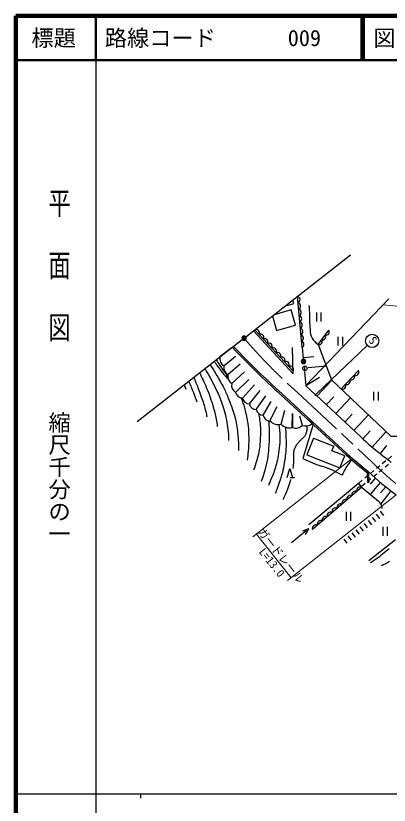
# Model space of a CAD drawing. Units: millimetres, scale not verified. Extents: x 40000 to 680000, y 20000 to 380000.
# Drawn here: x 40000 to 123944, y 202409 to 380000 of the extents above; entities that cross this region are included whole.
import ezdxf
from ezdxf.enums import TextEntityAlignment as Align

# ---------------------------------------------------------------- set-up
doc = ezdxf.new("R2010")
doc.units = ezdxf.units.MM
doc.header["$LTSCALE"] = 1000
doc.header["$PDMODE"] = 32
doc.header["$PDSIZE"] = 500
doc.linetypes.add('CHAIN', pattern=[18.5, 12, -1.5, 3.5, -1.5])
for name, color, linetype, lineweight in [('M-BGD', 7, 'Continuous', 25), ('M-BMK', 2, 'CHAIN', 13), ('M-BMK-SRVR', 3, 'Continuous', 25), ('M-STR-HTXT', 7, 'Continuous', 13), ('M-STR-STRC', 7, 'Continuous', 25), ('M-TTL', 2, 'Continuous', 140), ('M-TTL-BAND', 7, 'Continuous', 25), ('M-TTL-LINE', 7, 'Continuous', 50)]:
    doc.layers.add(name, color=color, linetype=linetype, lineweight=lineweight)
doc.layers.add('M-OTRS', color=6, linetype='Continuous')
doc.layers.add('M-TTL-TXT', color=7, linetype='Continuous')
doc.styles.add('@ＭＳ ゴシック', font='')
doc.styles.add('ＭＳ ゴシック', font='')
doc.styles.get('@ＭＳ ゴシック').set_extended_font_data('@MS Gothic')
doc.styles.get('ＭＳ ゴシック').set_extended_font_data('MS Gothic')

msp = doc.modelspace()

# ---------------------------------------------------------------- hatches: boundary and pattern name
at = {"layer": 'M-BGD'}
for points in [[(105175, 302242, 1), (104175, 302242, 1)], [(107534, 294723, 1), (107234, 294723, 1)]]:
    msp.add_hatch(color=256, dxfattribs=at).paths.add_polyline_path(points)
at = {"layer": 'M-BMK-SRVR'}
msp.add_hatch(color=256, dxfattribs=at).paths.add_polyline_path([(91814, 307488, 0.41421), (91314, 307988, 0.41421), (90814, 307488, 1)])

# ---------------------------------------------------------------- linework, layer by layer
at = {"layer": 'M-BGD'}
for p, q in [((104351, 305382), (103340, 316899)), ((107571, 313219), (107571, 311219)), ((108571, 313219), (108571, 311219)), ((102360, 299479), (93418, 309135)), ((102340, 300089), (93734, 309382)), ((107961, 306056), (110342, 309287)), ((112408, 307808), (112408, 305808)), ((113408, 307808), (113408, 305808)), ((88408, 305214), (85887, 303242)), ((102360, 299479), (102167, 305382)), ((104351, 305382), (104595, 302853)), ((86770, 301254), (89406, 303455)), ((107028, 303286), (104576, 303049)), ((104675, 302242), (104676, 302243)), ((87654, 299266), (90405, 301695)), ((105001, 300182), (105001, 301182)), ((105001, 300682), (105001, 300682)), ((109811, 301195), (105709, 300799)), ((113113, 296082), (117024, 300187)), ((88538, 297277), (91403, 299936)), ((104875, 299952), (105182, 296771)), ((105179, 296805), (108304, 298695)), ((77880, 296976), (78218, 296022)), ((89422, 295287), (92402, 298177)), ((92402, 298177), (89422, 295287)), ((90969, 293997), (93663, 296945)), ((105182, 296775), (107274, 294825)), ((107678, 294450), (111015, 298032)), ((92514, 292707), (94923, 295713)), ((99813, 295014), (114505, 281475)), ((120442, 295428), (120442, 293428)), ((121442, 295428), (121442, 293428)), ((94056, 291417), (96184, 294482)), ((95597, 290126), (97445, 293250)), ((99577, 294756), (114271, 281215)), ((107494, 294621), (117475, 285321)), ((109801, 292471), (111461, 294253)), ((111924, 290493), (115226, 294036)), ((97136, 288835), (98705, 292019)), ((98705, 292019), (97137, 288869)), ((99634, 288126), (100464, 291276)), ((102120, 287370), (102222, 290534)), ((102222, 290534), (102179, 287370)), ((104428, 287866), (103866, 289911)), ((113956, 288600), (115601, 290366)), ((115987, 286707), (119268, 290229)), ((106852, 288052), (104515, 280406)), ((106610, 288275), (105511, 289288)), ((118035, 284839), (119643, 286601)), ((120084, 282970), (123268, 286462)), ((106946, 284982), (105463, 281242)), ((106946, 284982), (111469, 283189)), ((111062, 282162), (111469, 283189)), ((123368, 283343), (121927, 281502)), ((105463, 281242), (112869, 278306)), ((113945, 281019), (111062, 282162)), ((112869, 278306), (113945, 281019)), ((124465, 280924), (123692, 280288)), ((123152, 279844), (122379, 279208)), ((123787, 279071), (123015, 278436)), ((118964, 277231), (119046, 275097)), ((119308, 277404), (119395, 275110)), ((120526, 277684), (119753, 277048)), ((121839, 278764), (121066, 278128)), ((122474, 277991), (121702, 277356)), ((101674, 276141), (102674, 276141)), ((117900, 275524), (117033, 274811)), ((119213, 276604), (118441, 275969)), ((119848, 275832), (119076, 275196)), ((119717, 274633), (120890, 275968)), ((121161, 276911), (120389, 276276)), ((117033, 274811), (105869, 265511)), ((117799, 273928), (106696, 264447)), ((117033, 274811), (117668, 274039)), ((118535, 274752), (117668, 274039)), ((117668, 274039), (121501, 270806)), ((119046, 275097), (119395, 275110)), ((119745, 272287), (122023, 274994)), ((122024, 272666), (123152, 274064)), ((122116, 270186), (124365, 273108)), ((114280, 268387), (114280, 266387)), ((115280, 268387), (115280, 266387)), ((121942, 268566), (122671, 267613)), ((119199, 266469), (119928, 265516)), ((120114, 267168), (120843, 266215)), ((121028, 267867), (121757, 266914)), ((117371, 265071), (118100, 264118)), ((118285, 265770), (119014, 264817)), ((122478, 264999), (122478, 262999)), ((123478, 264999), (123478, 262999)), ((105831, 264591), (102012, 261399)), ((105831, 264591), (104420, 264080)), ((105831, 264591), (105078, 263293)), ((114628, 262975), (115357, 262021)), ((115543, 263674), (116271, 262720)), ((116457, 264372), (117186, 263419)), ((113714, 262276), (114443, 261322)), ((125378, 262115), (119350, 257399))]:
    msp.add_line(p, q, dxfattribs=at)
for points in [[(100517, 314690), (102494, 315285), (102262, 316056)], [(105867, 314846), (105916, 314471), (105956, 314081), (105988, 313677), (106014, 313260), (106037, 312829), (106050, 312384), (106051, 311924), (106051, 311451), (106059, 310969), (106085, 310482), (106115, 309975), (106143, 309447), (106189, 308918), (106276, 308409), (106425, 307939), (106634, 307507), (106887, 307099), (107190, 306718), (107547, 306369), (107961, 306056)], [(97698, 312484), (98583, 309237), (102859, 310403), (101928, 313817), (98050, 312759)], [(107961, 306056), (110993, 298089), (124335, 285458), (125744, 285458)], [(84627, 302255), (84799, 301988), (84983, 301713), (85175, 301434), (85375, 301152), (85582, 300868), (85799, 300577), (86028, 300277), (86263, 299978), (86495, 299687), (86719, 299412), (86935, 299152), (87147, 298901), (87356, 298661), (87558, 298434), (87753, 298222)], [(85054, 302590), (85111, 302492), (85235, 302300), (85412, 302032), (85631, 301707), (85878, 301343), (86238, 300819), (86718, 300122), (87193, 299434), (87537, 298938), (87625, 298816)], [(82490, 300583), (82589, 300442), (82703, 300268), (82831, 300064), (82972, 299832), (83122, 299575), (83289, 299285), (83472, 298958), (83665, 298610), (83858, 298254), (84044, 297905), (84223, 297562), (84400, 297218), (84575, 296869), (84750, 296516), (85280, 295430), (85458, 295058), (85631, 294678), (85798, 294286), (85957, 293888), (86110, 293483), (86258, 293068), (86403, 292635), (86547, 292179), (86691, 291694), (86834, 291183), (86974, 290657), (87105, 290123), (87226, 289593), (87336, 289062), (87439, 288523), (87533, 287982), (87615, 287447), (87684, 286925), (87739, 286413), (87784, 285908), (87816, 285412), (87836, 284925), (87843, 284448)], [(83698, 301529), (83869, 301247), (84410, 300358), (84598, 300048), (84791, 299731), (84989, 299405), (85191, 299074), (85393, 298736), (85593, 298395), (85795, 298043), (86001, 297679), (86205, 297314), (86401, 296956), (86582, 296616), (86745, 296299), (86894, 295999), (87034, 295708), (87170, 295414), (87307, 295109), (87442, 294801), (87571, 294495), (87699, 294180), (87832, 293845), (87973, 293478), (88128, 293064), (88295, 292612), (88465, 292142), (88629, 291677), (88778, 291238), (88912, 290832), (89037, 290447), (89153, 290068), (89260, 289684), (89360, 289283), (89450, 288866), (89531, 288442), (89604, 288007), (89672, 287558), (89738, 287091), (89804, 286597), (89867, 286076), (89926, 285546), (89976, 285021), (90015, 284520), (90044, 284038), (90063, 283566), (90074, 283107), (90074, 282663), (90064, 282239)], [(79954, 298599), (80041, 298475), (80165, 298235), (80322, 297892), (80505, 297458), (80710, 296946), (80825, 296649), (80954, 296313), (81094, 295945), (81242, 295552), (81393, 295143), (81545, 294725), (81694, 294307), (81837, 293895), (81970, 293498), (82090, 293124), (82202, 292764), (82309, 292405), (82413, 292048), (82511, 291695), (82605, 291347), (82692, 291006), (82772, 290674), (82844, 290352), (82908, 290042), (82964, 289745)], [(81334, 299679), (81417, 299496), (81519, 299274), (81776, 298721), (81927, 298395), (82097, 298029), (82290, 297622), (82495, 297185), (82702, 296725), (82904, 296253), (83105, 295753), (83310, 295219), (83513, 294674), (83706, 294138), (83881, 293632), (84039, 293157), (84183, 292697), (84314, 292253), (84435, 291827), (84547, 291418), (84645, 291036), (84730, 290681), (84806, 290339), (84879, 289993), (84952, 289629), (85027, 289248), (85098, 288862), (85168, 288465), (85237, 288057), (85306, 287633)], [(78881, 297759), (78975, 297572), (79082, 297342), (79199, 297076), (79324, 296779), (79455, 296459), (79600, 296093), (79759, 295677), (79922, 295245), (80334, 294141), (80444, 293843), (80542, 293574), (80626, 293342), (80693, 293152)], [(90579, 294055), (90724, 293755), (90862, 293436), (90994, 293099), (91120, 292746), (91239, 292379), (91353, 291992), (91459, 291585), (91560, 291164), (91657, 290739), (91751, 290315), (91846, 289905), (91940, 289504), (92029, 289094), (92110, 288656), (92178, 288173), (92233, 287624), (92278, 287022), (92313, 286396), (92338, 285775), (92354, 285188), (92361, 284642), (92358, 284115), (92346, 283600), (92324, 283091), (92292, 282579), (92251, 282065), (92200, 281555), (92140, 281047), (92070, 280540), (91990, 280031)], [(94541, 290561), (94623, 290225), (94697, 289870), (94764, 289496), (94823, 289101), (94874, 288684), (94917, 288248), (94954, 287795), (94982, 287319), (94999, 286812), (95002, 286268), (94992, 285665), (94971, 285007), (94937, 284328), (94889, 283659), (94825, 283034), (94745, 282459), (94650, 281912), (94540, 281383), (94418, 280864), (94285, 280345), (94141, 279828), (93984, 279319), (93816, 278815), (93636, 278315), (93444, 277818)], [(96803, 288882), (96862, 288328), (96910, 287793), (96947, 287274), (96974, 286765), (96990, 286263), (96995, 285781), (96988, 285323), (96970, 284868), (96945, 284395), (96879, 283331), (96841, 282745), (96793, 282139), (96731, 281524), (96650, 280911), (96547, 280290), (96423, 279653), (96286, 279016), (96141, 278395), (95992, 277806), (95839, 277247), (95680, 276707), (95514, 276189), (95342, 275697), (95167, 275234)], [(99128, 288058), (99167, 287805), (99206, 287535), (99242, 287246), (99274, 286936), (99301, 286602), (99327, 286251), (99354, 285886), (99374, 285496), (99381, 285068), (99370, 284591), (99338, 284040), (99289, 283419), (99227, 282772), (99156, 282139), (99079, 281562), (98996, 281048), (98905, 280568), (98806, 280114), (98702, 279675), (98594, 279240), (98482, 278809), (98364, 278387), (98242, 277978), (98117, 277584), (97991, 277208), (97860, 276850), (97723, 276507), (97586, 276181), (97204, 275301), (97089, 275042), (96978, 274798), (96873, 274572), (96774, 274362)], [(105440, 287737), (105456, 287588), (105464, 287431), (105464, 287269), (105455, 287103), (105439, 286934), (105414, 286757), (105379, 286571), (105338, 286385), (105290, 286205), (105238, 286040), (105179, 285889), (105114, 285747), (105044, 285615), (104971, 285493), (104898, 285381), (104826, 285283), (104753, 285200), (104677, 285124), (104599, 285050), (104517, 284972), (104432, 284895), (104346, 284822), (104255, 284747), (104158, 284663), (104052, 284563), (103932, 284442), (103799, 284305), (103661, 284158), (103529, 284011), (103411, 283871), (103311, 283744), (103222, 283624), (103140, 283503), (103060, 283373), (102976, 283224), (102884, 283055), (102788, 282871), (102693, 282676), (102608, 282474), (102540, 282268), (102489, 282058), (102452, 281841), (102426, 281618), (102408, 281393), (102397, 281168), (102399, 280953), (102416, 280747), (102437, 280534), (102452, 280297), (102450, 280022), (102433, 279708), (102407, 279369), (102370, 278999), (102321, 278597), (102257, 278158)], [(100596, 287481), (100631, 287215), (100662, 286888), (100690, 286506), (100712, 286077), (100729, 285606), (100743, 285072), (100754, 284469), (100759, 283833), (100753, 283196), (100733, 282594), (100697, 282029), (100648, 281479), (100588, 280938), (100519, 280404), (100442, 279870), (100361, 279345), (100274, 278830), (100178, 278317), (100065, 277793), (99932, 277250), (99766, 276660), (99571, 276033), (99364, 275404), (99163, 274813), (98986, 274297), (98829, 273851), (98682, 273450), (98547, 273101), (98429, 272812), (98331, 272591)], [(100974, 276141), (101574, 278141), (102174, 276141)], [(101779, 275671), (101670, 275281), (101537, 274856), (101385, 274410), (101221, 273953), (101051, 273498), (100827, 272933), (100545, 272249), (100276, 271616), (100092, 271200), (100063, 271169)], [(123946, 260055), (123545, 259759), (123168, 259465), (122808, 259172), (122455, 258880), (122097, 258590), (121726, 258303), (121341, 258020), (120950, 257738), (120550, 257459), (120141, 257183), (119719, 256910)], [(124042, 257246), (123812, 257113), (123542, 256963), (123249, 256806), (122928, 256640), (122574, 256461), (122183, 256267)]]:
    msp.add_lwpolyline(points, dxfattribs=at)
for points in [[(105175, 302242, 1), (104175, 302242, 1)], [(107534, 294723, 1), (107234, 294723, 1)]]:
    msp.add_lwpolyline(points, format="xyb", close=True, dxfattribs=at)
msp.add_circle((105001, 300682), 500, dxfattribs=at)
for centre, radius, start, end in [((103132, 316155), 772, 295.65382, 74.37784), ((103259, 314716), 772, 295.65382, 74.37784), ((103385, 313276), 772, 295.65382, 74.37784), ((103511, 311836), 772, 295.65382, 74.37784), ((103638, 310397), 772, 295.65382, 74.37784), ((94032, 308699), 745, 332.00627, 113.59431), ((103764, 308957), 772, 295.65382, 74.37784), ((109786, 308865), 697, 250.0556, 37.1757), ((94989, 307667), 745, 332.00627, 113.59431), ((95945, 306634), 745, 332.00627, 113.59431), ((103891, 307517), 772, 295.65382, 74.37784), ((108993, 307788), 697, 250.0556, 37.1757), ((227537, 436632), 190706, 223.38619, 227.95288), ((96901, 305602), 745, 332.00627, 113.59431), ((104017, 306078), 772, 295.65382, 74.37784), ((108199, 306711), 697, 250.0556, 37.1757), ((227537, 436632), 191056, 223.37638, 227.95232), ((97857, 304569), 745, 332.00627, 113.59431), ((98813, 303536), 745, 332.00627, 113.59431), ((87761, 302884), 1908, 169.2081, 238.70691), ((99769, 302504), 745, 332.00627, 113.59431), ((100726, 301471), 745, 332.00627, 113.59431), ((88658, 300903), 1920, 169.45403, 238.46387), ((101682, 300439), 745, 332.00627, 113.59431), ((116353, 299848), 752, 245.98499, 26.79245), ((89555, 298920), 1933, 169.6927, 238.23023), ((115375, 298822), 752, 245.98499, 26.79245), ((90453, 296936), 1945, 169.92169, 238.00741), ((113419, 296769), 752, 245.98499, 26.79245), ((114397, 297796), 752, 245.98499, 26.79245), ((91014, 295623), 1627, 191.94103, 268.4149), ((92557, 294329), 1622, 191.80163, 268.48031), ((94101, 293038), 1622, 191.77413, 268.41728), ((95648, 291752), 1626, 191.88478, 268.20021), ((97198, 290471), 1638, 192.16053, 267.80457), ((99032, 290672), 2616, 223.57057, 283.30253), ((101541, 289929), 2624, 223.38881, 282.76298), ((102927, 289325), 2093, 249.05897, 315.82541), ((105192, 289818), 2096, 248.62728, 312.57507), ((162141, 332883), 65247, 226.79923, 232.62653), ((205810, 384307), 137868, 228.39674, 230.95546), ((205810, 384307), 137518, 228.39809, 231.02154), ((158107, 324754), 56365, 230.86859, 233.29383), ((117806, 306867), 29611, 243.32966, 251.94411), ((126141, 270974), 14006, 143.62716, 156.20814), ((120109, 275692), 6356, 136.0194, 145.62754), ((103430, 260703), 18745, 58.13901, 73.89936), ((166527, 327878), 69118, 226.90825, 233.57654), ((117428, 273239), 783, 61.68084, 199.31087), ((115207, 271343), 783, 61.68084, 199.31087), ((116318, 272291), 783, 61.68084, 199.31087), ((112987, 269446), 783, 61.68084, 199.31087), ((114097, 270394), 783, 61.68084, 199.31087), ((120396, 269144), 1996, 0.28739, 56.3811), ((110766, 267550), 783, 61.68084, 199.31087), ((111876, 268498), 783, 61.68084, 199.31087), ((108545, 265654), 783, 61.68084, 199.31087), ((109656, 266602), 783, 61.68084, 199.31087), ((107435, 264706), 783, 61.68084, 199.31087)]:
    msp.add_arc(centre, radius, start, end, dxfattribs=at)
at = {"layer": 'M-BMK'}
msp.add_line((103352, 295235), (119526, 280128), dxfattribs=at)
for centre, radius, start, end in [((181448, 384011), 118237, 220.57293, 228.66184), ((193771, 355700), 105941, 225.50791, 229.82531)]:
    msp.add_arc(centre, radius, start, end, dxfattribs=at)
at = {"layer": 'M-BMK-SRVR'}
for p, q in [((91707, 307796), (115274, 326238)), ((67313, 288707), (90920, 307180))]:
    msp.add_line(p, q, dxfattribs=at)
msp.add_lwpolyline([(91814, 307488, 0.41421), (91314, 307988, 0.41421), (90814, 307488, 1)], format="xyb", close=True, dxfattribs=at)
at = {"layer": 'M-OTRS'}
msp.add_point((91314, 307488), dxfattribs=at)
at = {"layer": 'M-STR-HTXT'}
for p, q in [((105179, 296805), (123849, 316295)), ((122582, 314973), (143457, 312939)), ((115386, 280236), (93323, 262767)), ((125505, 272262), (101102, 252942)), ((94107, 263388), (101886, 253562))]:
    msp.add_line(p, q, dxfattribs=at)
at = {"layer": 'M-STR-STRC'}
msp.add_line((107619, 294984), (119024, 305835), dxfattribs=at)
msp.add_circle((120111, 306869), 1500, dxfattribs=at)
at = {"layer": 'M-TTL'}
for p, q in [((40000, 380000), (40000, 20000)), ((680000, 380000), (40000, 380000))]:
    msp.add_line(p, q, dxfattribs=at)
at = {"layer": 'M-TTL-BAND'}
for p, q in [((58000, 370000), (58000, 20000)), ((40000, 205000), (579000, 205000)), ((68000, 205000), (68000, 204000))]:
    msp.add_line(p, q, dxfattribs=at)
at = {"layer": 'M-TTL-LINE'}
for p, q in [((58000, 380000), (58000, 370000)), ((117750, 380000), (117750, 370000)), ((118250, 380000), (118250, 370000)), ((40000, 370000), (680000, 370000))]:
    msp.add_line(p, q, dxfattribs=at)

# ---------------------------------------------------------------- texts
at = {"layer": 'M-STR-HTXT', "style": 'ＭＳ ゴシック'}
for s, p in [('ガードレール', (98448, 257710)), ('L=13.0', (96409, 256096))]:
    msp.add_text(s, height=1833, rotation=308.37, dxfattribs=at).set_placement(p, align=Align.BOTTOM_CENTER)
at = {"layer": 'M-STR-STRC', "style": 'ＭＳ ゴシック'}
msp.add_text('S', height=1833, rotation=313.516, dxfattribs=at).set_placement((119215, 305981), align=Align.BOTTOM_CENTER)
at = {"layer": 'M-TTL-BAND', "style": '@ＭＳ ゴシック', "width": 1.4}
msp.add_text('平  面  図', height=3666, rotation=270, dxfattribs=at).set_placement((49777, 306475), align=Align.MIDDLE_RIGHT)
at = {"layer": 'M-TTL-BAND', "style": '@ＭＳ ゴシック'}
msp.add_text('縮尺千分の一', height=3666, rotation=270, dxfattribs=at).set_placement((49777, 261030), align=Align.MIDDLE_RIGHT)
at = {"layer": 'M-TTL-TXT', "style": 'ＭＳ ゴシック'}
msp.add_text('標題', height=3666, dxfattribs=at).set_placement((48500, 375000), align=Align.MIDDLE_CENTER)
for s, p in [('路線コード', (60000, 375000)), ('009', (101142, 375000)), ('図面コード', (120380, 375000))]:
    msp.add_text(s, height=3666, dxfattribs=at).set_placement(p, align=Align.MIDDLE_LEFT)

doc.saveas('drawing.dxf')
